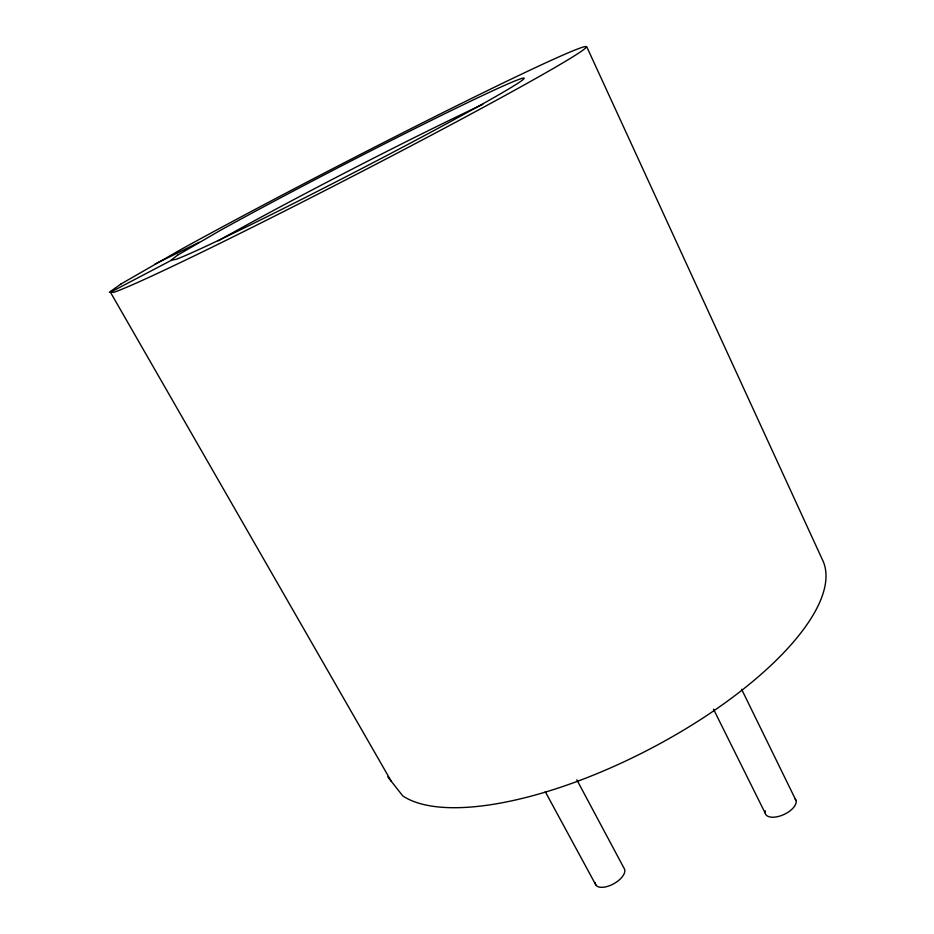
<?xml version="1.0" encoding="UTF-8"?>
<svg xmlns="http://www.w3.org/2000/svg" width="934" height="934" viewBox="0 0 934 934"><rect width="100%" height="100%" fill="white"/><g stroke="black" fill="none" stroke-linecap="round" stroke-linejoin="round"><path stroke-width="1.4" d="M171.693 260.131L110.434 292.237L391.334 781.373M154.997 264.065L199.199 242.303M387.785 776.866L402.823 795.955A243.144 89.746 -27.3 0 0 665.884 740.37A243.144 89.746 -27.3 0 0 823.309 561.673L586.715 46.7M545.293 791.728L595.752 884.778M576.838 779.843L624.239 868.585A16.392 7.927 -29.3 0 1 612.214 884.556A16.392 7.927 -29.3 0 1 595.227 882.723M713.494 709.163L765.203 813.164M741.631 689.327L796.037 800.543M218.206 240.832A198.475 6.888 -27.3 0 1 482.761 104.398M794.962 798.675A16.73 8.254 -25.1 0 1 782.587 815.09A16.73 8.254 -25.1 0 1 765.261 810.84M177.693 255.099L170.899 260.282L176.187 259.29A198.767 5.838 -27.3 0 0 421.129 137.391A198.767 5.838 -27.3 0 0 491.973 91.112A198.767 5.838 -27.3 0 0 221.171 229.904L177.693 255.099M120.953 284.018L109.36 292.225L113.901 292.272A268.817 7.951 -27.3 0 0 439.202 131.005A268.817 7.951 -27.3 0 0 547.628 61.959A268.817 7.951 -27.3 0 0 181.885 248.969L120.953 284.018"/></g></svg>
